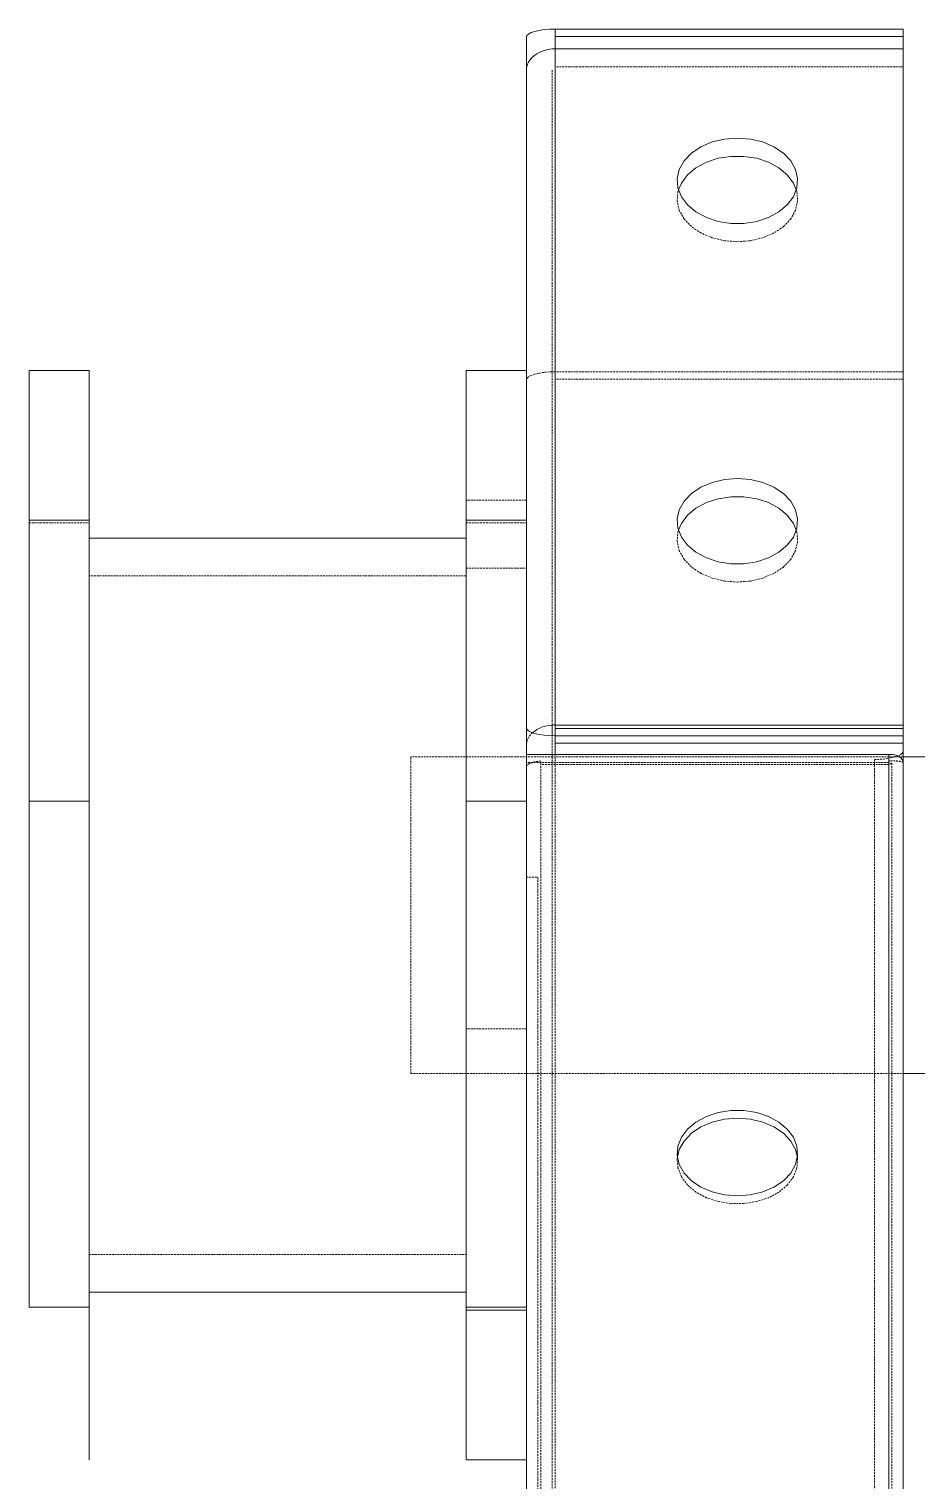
# Model space of a CAD drawing. Header units: millimetres. Extents: x 5343 to 29633, y -275 to 12336.
# Drawn here: x 20322.6 to 20440.4, y 6240.8 to 6433.4 of the extents above; entities that cross this region are included whole.
import ezdxf

# ---------------------------------------------------------------- set-up
doc = ezdxf.new("R2010")
doc.units = ezdxf.units.MM
doc.linetypes.add('HIDDEN', pattern=[0.375, 0.25, -0.125])

msp = doc.modelspace()

# ---------------------------------------------------------------- linework, layer by layer
at = {"linetype": 'Continuous', "lineweight": 0}
for p, q in [((20388.89, 6432.76), (20388.68, 6432.56)), ((20389.24, 6432.95), (20388.89, 6432.76)), ((20389.72, 6433.11), (20389.24, 6432.95)), ((20390.29, 6433.25), (20389.72, 6433.11)), ((20390.95, 6433.35), (20390.29, 6433.25)), ((20391.66, 6433.41), (20390.95, 6433.35)), ((20392.4, 6433.43), (20391.66, 6433.41)), ((20392.4, 6432.46), (20392.4, 6433.43)), ((20388.68, 6432.56), (20388.6, 6432.35)), ((20388.6, 6432.35), (20388.6, 6432.14)), ((20388.6, 6432.14), (20388.6, 6427.99)), ((20392.4, 6430.81), (20392.4, 6432.46)), ((20438.6, 6430.81), (20392.4, 6430.81)), ((20411.76, 6417.81), (20410.51, 6416.97)), ((20413.24, 6418.45), (20411.76, 6417.81)), ((20414.88, 6418.84), (20413.24, 6418.45)), ((20416.6, 6418.97), (20414.88, 6418.84)), ((20418.32, 6418.84), (20416.6, 6418.97)), ((20419.96, 6418.45), (20418.32, 6418.84)), ((20421.44, 6417.81), (20419.96, 6418.45)), ((20422.7, 6416.97), (20421.44, 6417.81)), ((20409.53, 6415.95), (20408.89, 6414.81)), ((20410.51, 6416.97), (20409.53, 6415.95)), ((20411.1, 6415.02), (20412.48, 6415.76)), ((20412.48, 6415.76), (20414.05, 6416.28)), ((20414.05, 6416.28), (20415.74, 6416.54)), ((20415.74, 6416.54), (20417.47, 6416.54)), ((20417.47, 6416.54), (20419.16, 6416.28)), ((20419.16, 6416.28), (20420.73, 6415.76)), ((20420.73, 6415.76), (20422.1, 6415.02)), ((20423.67, 6415.95), (20422.7, 6416.97)), ((20424.31, 6414.81), (20423.67, 6415.95)), ((20408.89, 6414.81), (20408.61, 6413.6)), ((20408.61, 6413.6), (20408.71, 6412.37)), ((20409.17, 6413), (20409.98, 6414.08)), ((20409.98, 6414.08), (20411.1, 6415.02)), ((20422.1, 6415.02), (20423.22, 6414.08)), ((20423.22, 6414.08), (20424.03, 6413)), ((20424.59, 6413.6), (20424.31, 6414.81)), ((20424.5, 6412.37), (20424.59, 6413.6)), ((20408.71, 6412.37), (20409.17, 6411.19)), ((20408.78, 6412.1), (20409.17, 6413)), ((20424.03, 6413), (20424.42, 6412.1)), ((20424.03, 6411.19), (20424.5, 6412.37)), ((20409.17, 6411.19), (20409.98, 6410.11)), ((20409.98, 6410.11), (20411.1, 6409.17)), ((20422.1, 6409.17), (20423.22, 6410.11)), ((20423.22, 6410.11), (20424.03, 6411.19)), ((20411.1, 6409.17), (20412.48, 6408.43)), ((20412.48, 6408.43), (20414.05, 6407.91)), ((20414.05, 6407.91), (20415.74, 6407.65)), ((20415.74, 6407.65), (20417.47, 6407.65)), ((20417.47, 6407.65), (20419.16, 6407.91)), ((20419.16, 6407.91), (20420.73, 6408.43)), ((20420.73, 6408.43), (20422.1, 6409.17)), ((20322.6, 6368.27), (20322.6, 6388.15)), ((20413.24, 6373.3), (20411.76, 6372.66)), ((20414.88, 6373.69), (20413.24, 6373.3)), ((20416.6, 6373.82), (20414.88, 6373.69)), ((20418.32, 6373.69), (20416.6, 6373.82)), ((20419.96, 6373.3), (20418.32, 6373.69)), ((20421.44, 6372.66), (20419.96, 6373.3)), ((20410.51, 6371.82), (20409.53, 6370.8)), ((20411.76, 6372.66), (20410.51, 6371.82)), ((20412.48, 6370.61), (20414.05, 6371.13)), ((20414.05, 6371.13), (20415.74, 6371.39)), ((20415.74, 6371.39), (20417.47, 6371.39)), ((20417.47, 6371.39), (20419.16, 6371.13)), ((20419.16, 6371.13), (20420.73, 6370.61)), ((20422.7, 6371.82), (20421.44, 6372.66)), ((20423.67, 6370.8), (20422.7, 6371.82)), ((20408.89, 6369.66), (20408.61, 6368.45)), ((20409.53, 6370.8), (20408.89, 6369.66)), ((20409.98, 6368.93), (20411.1, 6369.87)), ((20411.1, 6369.87), (20412.48, 6370.61)), ((20420.73, 6370.61), (20422.1, 6369.87)), ((20422.1, 6369.87), (20423.22, 6368.93)), ((20424.31, 6369.66), (20423.67, 6370.8)), ((20424.59, 6368.45), (20424.31, 6369.66)), ((20322.6, 6330.99), (20322.6, 6368.27)), ((20408.61, 6368.45), (20408.71, 6367.23)), ((20408.71, 6367.23), (20409.17, 6366.04)), ((20408.78, 6366.95), (20409.17, 6367.85)), ((20409.17, 6367.85), (20409.98, 6368.93)), ((20423.22, 6368.93), (20424.03, 6367.85)), ((20424.03, 6367.85), (20424.42, 6366.95)), ((20424.03, 6366.04), (20424.5, 6367.23)), ((20424.5, 6367.23), (20424.59, 6368.45)), ((20409.17, 6366.04), (20409.98, 6364.96)), ((20423.22, 6364.96), (20424.03, 6366.04)), ((20409.98, 6364.96), (20411.1, 6364.02)), ((20411.1, 6364.02), (20412.48, 6363.28)), ((20420.73, 6363.28), (20422.1, 6364.02)), ((20422.1, 6364.02), (20423.22, 6364.96)), ((20412.48, 6363.28), (20414.05, 6362.77)), ((20414.05, 6362.77), (20415.74, 6362.5)), ((20415.74, 6362.5), (20417.47, 6362.5)), ((20417.47, 6362.5), (20419.16, 6362.77)), ((20419.16, 6362.77), (20420.73, 6363.28)), ((20388.6, 6340.77), (20388.6, 6341.11)), ((20388.6, 6340.77), (20388.68, 6340.56)), ((20388.68, 6340.56), (20388.89, 6340.35)), ((20388.89, 6340.35), (20389.24, 6340.17)), ((20392, 6340.77), (20392, 6341.11)), ((20392, 6339.69), (20392, 6340.77)), ((20392.4, 6340.65), (20392.4, 6341.11)), ((20392.4, 6340.65), (20438.6, 6340.65)), ((20392.4, 6340.65), (20392.4, 6339.69)), ((20438.6, 6339.69), (20438.6, 6340.65)), ((20389.24, 6340.17), (20389.72, 6340)), ((20389.72, 6340), (20390.29, 6339.87)), ((20390.29, 6339.87), (20390.95, 6339.77)), ((20390.95, 6339.77), (20391.66, 6339.71)), ((20391.66, 6339.71), (20392.4, 6339.69)), ((20392.4, 6337.2), (20392.4, 6339.69)), ((20392.4, 6339.69), (20438.6, 6339.69)), ((20438.6, 6337.63), (20438.6, 6338.72)), ((20436.7, 6337.2), (20388.6, 6337.2)), ((20437.86, 6336.99), (20437.96, 6337.03)), ((20437.96, 6337.03), (20438.31, 6337.22)), ((20438.31, 6337.22), (20438.53, 6337.42)), ((20438.53, 6337.42), (20438.6, 6337.63)), ((20322.6, 6263.87), (20322.6, 6330.99)), ((20411.1, 6288.45), (20409.98, 6287.52)), ((20412.48, 6289.2), (20411.1, 6288.45)), ((20411.76, 6287.79), (20413.24, 6288.43)), ((20414.05, 6289.71), (20412.48, 6289.2)), ((20413.24, 6288.43), (20414.88, 6288.82)), ((20415.74, 6289.98), (20414.05, 6289.71)), ((20414.88, 6288.82), (20416.6, 6288.95)), ((20417.47, 6289.98), (20415.74, 6289.98)), ((20416.6, 6288.95), (20418.32, 6288.82)), ((20419.16, 6289.71), (20417.47, 6289.98)), ((20418.32, 6288.82), (20419.96, 6288.43)), ((20420.73, 6289.2), (20419.16, 6289.71)), ((20419.96, 6288.43), (20421.44, 6287.79)), ((20422.1, 6288.45), (20420.73, 6289.2)), ((20423.22, 6287.52), (20422.1, 6288.45)), ((20409.17, 6286.43), (20408.71, 6285.25)), ((20409.98, 6287.52), (20409.17, 6286.43)), ((20409.53, 6285.93), (20410.51, 6286.95)), ((20410.51, 6286.95), (20411.76, 6287.79)), ((20421.44, 6287.79), (20422.7, 6286.95)), ((20422.7, 6286.95), (20423.67, 6285.93)), ((20424.03, 6286.43), (20423.22, 6287.52)), ((20424.5, 6285.25), (20424.03, 6286.43)), ((20408.71, 6285.25), (20408.61, 6284.02)), ((20408.64, 6283.8), (20408.89, 6284.79)), ((20408.89, 6284.79), (20409.53, 6285.93)), ((20423.67, 6285.93), (20424.31, 6284.79)), ((20424.31, 6284.79), (20424.57, 6283.8)), ((20424.59, 6284.02), (20424.5, 6285.25)), ((20408.61, 6284.02), (20408.89, 6282.81)), ((20408.89, 6282.81), (20409.53, 6281.67)), ((20423.67, 6281.67), (20424.31, 6282.81)), ((20424.31, 6282.81), (20424.59, 6284.02)), ((20409.53, 6281.67), (20410.51, 6280.66)), ((20410.51, 6280.66), (20411.76, 6279.81)), ((20421.44, 6279.81), (20422.7, 6280.66)), ((20422.7, 6280.66), (20423.67, 6281.67)), ((20411.76, 6279.81), (20413.24, 6279.18)), ((20413.24, 6279.18), (20414.88, 6278.79)), ((20414.88, 6278.79), (20416.6, 6278.66)), ((20416.6, 6278.66), (20418.32, 6278.79)), ((20418.32, 6278.79), (20419.96, 6279.18)), ((20419.96, 6279.18), (20421.44, 6279.81)), ((20322.6, 6263.87), (20330.6, 6263.87)), ((20330.6, 6263.87), (20330.6, 6243.62)), ((20380.6, 6263.87), (20388.6, 6263.87)), ((20380.6, 6243.62), (20380.6, 6263.87)), ((20388.6, 6243.62), (20380.6, 6243.62))]:
    msp.add_line(p, q, dxfattribs=at)
at = {"linetype": 'Continuous', "lineweight": 15}
for p, q in [((20392.4, 6433.43), (20438.6, 6433.43)), ((20438.6, 6433.43), (20438.6, 6432.46)), ((20392.4, 6432.46), (20438.6, 6432.46)), ((20392.4, 6341.11), (20392.4, 6430.81)), ((20438.6, 6432.46), (20438.6, 6430.81)), ((20438.6, 6341.11), (20438.6, 6430.81)), ((20388.6, 6341.11), (20388.6, 6427.99)), ((20330.6, 6388.15), (20322.6, 6388.15)), ((20330.6, 6368.27), (20330.6, 6388.15)), ((20380.6, 6368.27), (20380.6, 6388.15)), ((20388.6, 6388.15), (20380.6, 6388.15)), ((20322.6, 6368.27), (20330.6, 6368.27)), ((20330.6, 6368.27), (20330.6, 6330.99)), ((20380.6, 6330.99), (20380.6, 6368.27)), ((20380.6, 6368.27), (20388.6, 6368.27)), ((20380.6, 6365.89), (20330.6, 6365.89)), ((20388.6, 6337.2), (20388.6, 6340.77)), ((20392.4, 6341.11), (20438.6, 6341.11)), ((20438.6, 6341.11), (20438.6, 6340.65)), ((20392.4, 6338.72), (20438.6, 6338.72)), ((20438.6, 6339.69), (20438.6, 6338.72)), ((20388.6, 5976.7), (20388.6, 6337.2)), ((20436.7, 6337.2), (20436.7, 5976.7)), ((20438.6, 6337.63), (20438.6, 6336.07)), ((20442.26, 6336.89), (20438.6, 6336.89)), ((20438.6, 6336.07), (20438.6, 5975.12)), ((20330.6, 6330.99), (20322.6, 6330.99)), ((20330.6, 6263.87), (20330.6, 6330.99)), ((20388.6, 6330.99), (20380.6, 6330.99)), ((20380.6, 6263.87), (20380.6, 6330.99)), ((20438.6, 6294.89), (20442.26, 6294.89)), ((20330.6, 6265.89), (20380.6, 6265.89)), ((20380.6, 6263.5), (20388.6, 6263.5))]:
    msp.add_line(p, q, dxfattribs=at)
at = {"linetype": 'HIDDEN', "lineweight": 0}
for p, q in [((20392.4, 6428.41), (20392.4, 6430.81)), ((20392, 6341.11), (20392, 6427.99)), ((20392.4, 6428.41), (20392.4, 6341.11)), ((20438.6, 6428.41), (20392.4, 6428.41)), ((20408.61, 6410.59), (20408.71, 6411.82)), ((20408.71, 6411.82), (20408.78, 6412.1)), ((20424.42, 6412.1), (20424.5, 6411.82)), ((20424.5, 6411.82), (20424.59, 6410.59)), ((20408.89, 6409.38), (20408.61, 6410.59)), ((20424.59, 6410.59), (20424.31, 6409.38)), ((20409.53, 6408.24), (20408.89, 6409.38)), ((20410.51, 6407.22), (20409.53, 6408.24)), ((20423.67, 6408.24), (20422.7, 6407.22)), ((20424.31, 6409.38), (20423.67, 6408.24)), ((20411.76, 6406.38), (20410.51, 6407.22)), ((20413.24, 6405.75), (20411.76, 6406.38)), ((20414.88, 6405.35), (20413.24, 6405.75)), ((20419.96, 6405.75), (20418.32, 6405.35)), ((20421.44, 6406.38), (20419.96, 6405.75)), ((20422.7, 6407.22), (20421.44, 6406.38)), ((20416.6, 6405.22), (20414.88, 6405.35)), ((20418.32, 6405.35), (20416.6, 6405.22)), ((20388.68, 6387.1), (20388.6, 6386.89)), ((20388.89, 6387.3), (20388.68, 6387.1)), ((20389.24, 6387.49), (20388.89, 6387.3)), ((20389.72, 6387.65), (20389.24, 6387.49)), ((20390.29, 6387.79), (20389.72, 6387.65)), ((20390.95, 6387.89), (20390.29, 6387.79)), ((20391.66, 6387.95), (20390.95, 6387.89)), ((20392.4, 6387.97), (20391.66, 6387.95)), ((20438.6, 6387.97), (20392.4, 6387.97)), ((20438.6, 6387), (20392.4, 6387)), ((20388.6, 6370.92), (20380.6, 6370.92)), ((20322.6, 6367.91), (20330.6, 6367.91)), ((20380.6, 6367.91), (20388.6, 6367.91)), ((20408.61, 6365.44), (20408.71, 6366.67)), ((20408.89, 6364.23), (20408.61, 6365.44)), ((20408.71, 6366.67), (20408.78, 6366.95)), ((20424.59, 6365.44), (20424.31, 6364.23)), ((20424.42, 6366.95), (20424.5, 6366.67)), ((20424.5, 6366.67), (20424.59, 6365.44)), ((20409.53, 6363.09), (20408.89, 6364.23)), ((20424.31, 6364.23), (20423.67, 6363.09)), ((20380.6, 6361.92), (20388.6, 6361.92)), ((20410.51, 6362.07), (20409.53, 6363.09)), ((20411.76, 6361.23), (20410.51, 6362.07)), ((20422.7, 6362.07), (20421.44, 6361.23)), ((20423.67, 6363.09), (20422.7, 6362.07)), ((20380.6, 6360.89), (20330.6, 6360.89)), ((20413.24, 6360.6), (20411.76, 6361.23)), ((20414.88, 6360.21), (20413.24, 6360.6)), ((20416.6, 6360.07), (20414.88, 6360.21)), ((20418.32, 6360.21), (20416.6, 6360.07)), ((20419.96, 6360.6), (20418.32, 6360.21)), ((20421.44, 6361.23), (20419.96, 6360.6)), ((20392, 3943.72), (20392, 6339.69)), ((20373.26, 6336.75), (20373.26, 6336.89)), ((20438.6, 6336.89), (20373.26, 6336.89)), ((20373.26, 6294.89), (20373.26, 6336.75)), ((20392.4, 3942.64), (20392.4, 6337.2)), ((20434.8, 3942.64), (20434.8, 6336.55)), ((20436.7, 6336.14), (20388.6, 6336.14)), ((20390.5, 6335.89), (20390.5, 6336.32)), ((20390.5, 5974.67), (20390.5, 6335.89)), ((20436.7, 6335.89), (20390.5, 6335.89)), ((20436.7, 6336.32), (20436.7, 6336.14)), ((20436.7, 5976.7), (20436.7, 6336.14)), ((20437.1, 6336.07), (20437.1, 5976.61)), ((20388.6, 6320.93), (20390.1, 6320.93)), ((20390.1, 6320.93), (20390.1, 5979.93)), ((20388.6, 6300.79), (20380.6, 6300.79)), ((20373.26, 6294.89), (20438.6, 6294.89)), ((20408.61, 6283.58), (20408.64, 6283.8)), ((20408.71, 6282.36), (20408.61, 6283.58)), ((20424.59, 6283.58), (20424.5, 6282.36)), ((20424.57, 6283.8), (20424.59, 6283.58)), ((20409.17, 6281.17), (20408.71, 6282.36)), ((20409.98, 6280.09), (20409.17, 6281.17)), ((20424.03, 6281.17), (20423.22, 6280.09)), ((20424.5, 6282.36), (20424.03, 6281.17)), ((20411.1, 6279.15), (20409.98, 6280.09)), ((20412.48, 6278.41), (20411.1, 6279.15)), ((20422.1, 6279.15), (20420.73, 6278.41)), ((20423.22, 6280.09), (20422.1, 6279.15)), ((20414.05, 6277.9), (20412.48, 6278.41)), ((20415.74, 6277.63), (20414.05, 6277.9)), ((20417.47, 6277.63), (20415.74, 6277.63)), ((20419.16, 6277.9), (20417.47, 6277.63)), ((20420.73, 6278.41), (20419.16, 6277.9)), ((20330.6, 6270.89), (20380.6, 6270.89))]:
    msp.add_line(p, q, dxfattribs=at)
at = {"linetype": 'Continuous', "lineweight": 0}
for centre, radius, start, end in [((20392.18, 6336.81), 4.29, 92.3925, 130.0528), ((20392.4, 6335.74), 5.38, 89.9976, 94.262)]:
    msp.add_arc(centre, radius, start, end, dxfattribs=at)
at = {"linetype": 'HIDDEN', "lineweight": 0}
for centre, radius, start, end in [((20390.87, 6338.35), 2.27, 129.6284, 177.8716), ((20435.09, 6345.44), 8.89, 268.1595, 288.1869)]:
    msp.add_arc(centre, radius, start, end, dxfattribs=at)
at = {"linetype": 'Continuous', "lineweight": 0}
for points in [[(20388.6, 6427.99), (20388.6, 6428.35), (20388.7, 6428.71), (20389.08, 6429.38), (20389.36, 6429.69), (20390.07, 6430.21), (20390.49, 6430.42), (20391.41, 6430.72), (20391.91, 6430.8), (20392.4, 6430.81)], [(20436.7, 6337.2), (20436.95, 6337.21), (20437.2, 6337.2), (20437.66, 6337.1), (20437.87, 6337.02), (20438.22, 6336.81), (20438.36, 6336.68), (20438.55, 6336.39), (20438.6, 6336.23), (20438.6, 6336.07)]]:
    msp.add_open_spline(points, degree=3, knots=[0, 0, 0, 0, 0.25, 0.25, 0.5, 0.5, 0.75, 0.75, 1, 1, 1, 1], dxfattribs=at)
at = {"linetype": 'HIDDEN', "lineweight": 0}
for points, knots in [([(20438.6, 6336.07), (20438.6, 6336.12), (20438.55, 6336.17), (20438.36, 6336.25), (20438.22, 6336.28), (20437.87, 6336.33), (20437.66, 6336.35), (20437.2, 6336.35), (20436.95, 6336.34), (20436.7, 6336.32)], [0, 0, 0, 0, 0.25, 0.25, 0.5, 0.5, 0.75, 0.75, 1, 1, 1, 1]), ([(20390.5, 6336.32), (20390.25, 6336.3), (20390.01, 6336.27), (20389.55, 6336.18), (20389.34, 6336.12), (20388.98, 6335.99), (20388.84, 6335.91), (20388.65, 6335.75), (20388.6, 6335.66), (20388.6, 6335.57)], [0, 0, 0, 0, 0.25, 0.25, 0.5, 0.5, 0.75, 0.75, 1, 1, 1, 1]), ([(20437.1, 6336.07), (20437.1, 6336.05), (20437.06, 6336.03), (20436.91, 6335.98), (20436.81, 6335.94), (20436.7, 6335.89)], [0, 0, 0, 0, 0.5, 0.5, 1, 1, 1, 1])]:
    msp.add_open_spline(points, degree=3, knots=knots, dxfattribs=at)

doc.saveas('drawing.dxf')
